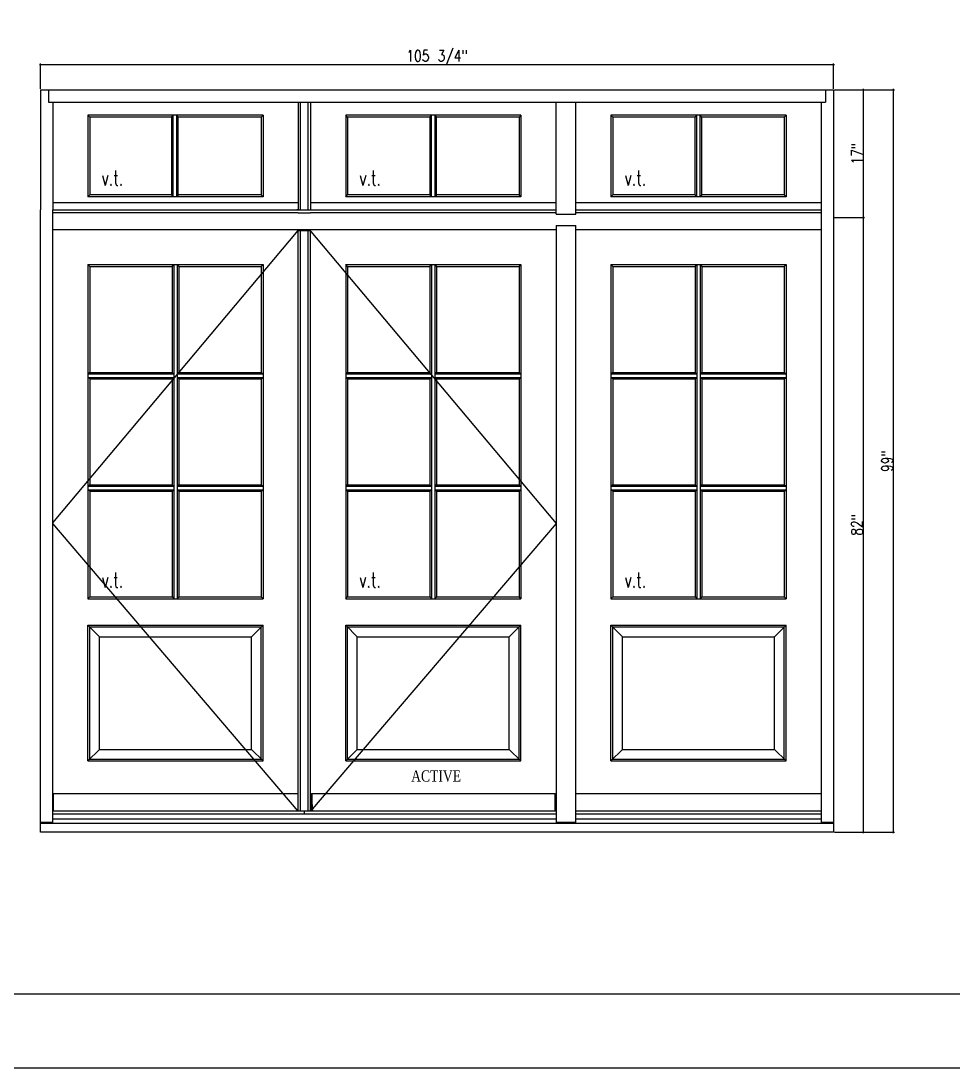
# Model space of a CAD drawing. Header units: inches. Extents: x 1985 to 11287, y 379 to 4336.
# Drawn here: x 9451.5 to 9575.8, y 3266.3 to 3405.9 of the extents above; entities that cross this region are included whole.
import ezdxf

# ---------------------------------------------------------------- set-up
doc = ezdxf.new("R2010")
doc.units = ezdxf.units.IN
doc.header["$MEASUREMENT"] = 0
doc.layers.get('0').update_dxf_attribs({"linetype": 'CONTINUOUS'})
doc.layers.get('Defpoints').update_dxf_attribs({"linetype": 'CONTINUOUS'})
for name, color, linetype in [('COTE1-1 99', 7, 'CONTINUOUS'), ('elevation 99', 7, 'CONTINUOUS'), ('opening side 99', 1, 'CONTINUOUS'), ('separation 99', 3, 'CONTINUOUS')]:
    doc.layers.add(name, color=color, linetype=linetype)
doc.styles.get("Standard").update_dxf_attribs({"font": 'txt.shx', "width": 0.8})
doc.styles.add('Times', font='times.ttf', dxfattribs={"width": 0.8})
doc.dimstyles.new('Elevation', dxfattribs={"dimscale": 2, "dimtxt": 0.75, "dimasz": 0.0625, "dimexe": 0.0625, "dimexo": 0.0625, "dimgap": 0.0625, "dimtad": 1, "dimdec": 5, "dimzin": 0, "dimdsep": 46, "dimlunit": 5, "dimtxsty": 'Standard', "dimblk1": 'OBLIQUE', "dimblk2": 'OBLIQUE', "dimsah": 1, "dimcen": 2, "dimdle": 0.0625, "dimclrd": 1, "dimclre": 1, "dimadec": 1, "dimazin": 0, "dimtfac": 0.375, "dimtdec": 5, "dimtmove": 0, "dimatfit": 3, "dimldrblk": 'OBLIQUE', "dimfxl": 1, "dimfrac": 2, "dimtolj": 1, "dimtzin": 0, "dimarcsym": 0})

# ---------------------------------------------------------------- blocks, each defined once
blk = doc.blocks.new('_OBLIQUE')
at = {"color": 0, "linetype": 'ByBlock'}
blk.add_line((-0.5, -0.5), (0.5, 0.5), dxfattribs=at)
blk = doc.blocks.new('*D235')
at = {"layer": 'COTE1-1 99', "color": 1, "lineweight": -2, "transparency": 16777216}
for p, q in [((9453.94, 3400.13), (9559.94, 3400.13)), ((9454.07, 3396.85), (9454.07, 3400.26)), ((9559.82, 3396.85), (9559.82, 3400.26))]:
    blk.add_line(p, q, dxfattribs=at)
at = {"layer": 'Defpoints', "color": 0, "transparency": 16777216}
for p in [(9559.82, 3400.13), (9454.07, 3396.72), (9559.82, 3396.72)]:
    blk.add_point(p, dxfattribs=at)
at = {"layer": 'COTE1-1 99', "color": 1, "lineweight": -2, "transparency": 16777216, "xscale": 0.125, "yscale": 0.125, "zscale": 0.125, "rotation": 180}
blk.add_blockref('_OBLIQUE', (9454.07, 3400.13), dxfattribs=at)
at = {"layer": 'COTE1-1 99', "color": 1, "lineweight": -2, "transparency": 16777216, "xscale": 0.125, "yscale": 0.125, "zscale": 0.125}
blk.add_blockref('_OBLIQUE', (9559.82, 3400.13), dxfattribs=at)
at = {"layer": 'COTE1-1 99', "color": 0, "transparency": 16777216, "insert": (9506.94, 3401.01), "char_height": 1.5, "attachment_point": 5}
blk.add_mtext('\\A1;105 3/4"', dxfattribs=at)
blk = doc.blocks.new('*D236')
at = {"layer": 'COTE1-1 99', "color": 1, "lineweight": -2, "transparency": 16777216}
for p, q in [((9559.94, 3396.72), (9563.95, 3396.72)), ((9563.82, 3379.6), (9563.82, 3396.85)), ((9559.94, 3379.72), (9563.95, 3379.72))]:
    blk.add_line(p, q, dxfattribs=at)
at = {"layer": 'Defpoints', "color": 0, "transparency": 16777216}
for p in [(9559.82, 3396.72), (9563.82, 3396.72), (9559.82, 3379.72)]:
    blk.add_point(p, dxfattribs=at)
at = {"layer": 'COTE1-1 99', "color": 1, "lineweight": -2, "transparency": 16777216, "xscale": 0.125, "yscale": 0.125, "zscale": 0.125}
for p, rotation in [((9563.82, 3396.72), 90), ((9563.82, 3379.72), 270)]:
    blk.add_blockref('_OBLIQUE', p, dxfattribs=dict(at, rotation=rotation))
at = {"layer": 'COTE1-1 99', "color": 0, "transparency": 16777216, "insert": (9562.95, 3388.22), "char_height": 1.5, "attachment_point": 5, "rotation": 90}
blk.add_mtext('\\A1;17"', dxfattribs=at)
blk = doc.blocks.new('*D237')
at = {"layer": 'COTE1-1 99', "color": 1, "lineweight": -2, "transparency": 16777216}
for p, q in [((9559.94, 3379.72), (9563.95, 3379.72)), ((9563.82, 3297.6), (9563.82, 3379.85)), ((9559.94, 3297.72), (9563.95, 3297.72))]:
    blk.add_line(p, q, dxfattribs=at)
at = {"layer": 'Defpoints', "color": 0, "transparency": 16777216}
for p in [(9559.82, 3379.72), (9563.82, 3379.72), (9559.82, 3297.72)]:
    blk.add_point(p, dxfattribs=at)
at = {"layer": 'COTE1-1 99', "color": 1, "lineweight": -2, "transparency": 16777216, "xscale": 0.125, "yscale": 0.125, "zscale": 0.125}
for p, rotation in [((9563.82, 3379.72), 90), ((9563.82, 3297.72), 270)]:
    blk.add_blockref('_OBLIQUE', p, dxfattribs=dict(at, rotation=rotation))
at = {"layer": 'COTE1-1 99', "color": 0, "transparency": 16777216, "insert": (9562.95, 3338.72), "char_height": 1.5, "attachment_point": 5, "rotation": 90}
blk.add_mtext('\\A1;82"', dxfattribs=at)
blk = doc.blocks.new('*D238')
at = {"layer": 'COTE1-1 99', "color": 1, "lineweight": -2, "transparency": 16777216}
for p, q in [((9559.94, 3396.72), (9567.97, 3396.72)), ((9567.84, 3297.6), (9567.84, 3396.85)), ((9559.94, 3297.72), (9567.97, 3297.72))]:
    blk.add_line(p, q, dxfattribs=at)
at = {"layer": 'Defpoints', "color": 0, "transparency": 16777216}
for p in [(9559.82, 3396.72), (9567.84, 3396.72), (9559.82, 3297.72)]:
    blk.add_point(p, dxfattribs=at)
at = {"layer": 'COTE1-1 99', "color": 1, "lineweight": -2, "transparency": 16777216, "xscale": 0.125, "yscale": 0.125, "zscale": 0.125}
for p, rotation in [((9567.84, 3396.72), 90), ((9567.84, 3297.72), 270)]:
    blk.add_blockref('_OBLIQUE', p, dxfattribs=dict(at, rotation=rotation))
at = {"layer": 'COTE1-1 99', "color": 0, "transparency": 16777216, "insert": (9566.97, 3347.22), "char_height": 1.5, "attachment_point": 5, "rotation": 90}
blk.add_mtext('\\A1;99"', dxfattribs=at)

msp = doc.modelspace()

# ---------------------------------------------------------------- linework, layer by layer
at = {"layer": 'elevation 99'}
for p, q in [((9454.067317, 3396.722979), (9559.817317, 3396.722979)), ((9454.067317, 3396.722979), (9454.067317, 3380.722979)), ((9455.129817, 3396.722979), (9455.129817, 3395.097979)), ((9558.754817, 3396.722979), (9558.754817, 3395.097979)), ((9559.817317, 3396.722979), (9559.817317, 3297.722979)), ((9455.129817, 3395.097979), (9488.254817, 3395.097979)), ((9455.692317, 3395.097979), (9455.692317, 3380.722979)), ((9488.254817, 3395.097979), (9488.442317, 3395.097979)), ((9488.442317, 3395.097979), (9488.442317, 3380.722979)), ((9488.442317, 3395.097979), (9490.067317, 3395.097979)), ((9488.754817, 3380.722979), (9488.754817, 3395.097979)), ((9489.754816, 3380.722979), (9489.754816, 3395.097979)), ((9490.067317, 3395.097979), (9490.067317, 3380.722979)), ((9490.067317, 3395.097979), (9522.817317, 3395.097979)), ((9522.817317, 3395.097979), (9525.442317, 3395.097979)), ((9525.442317, 3395.097979), (9558.754817, 3395.097979)), ((9558.192317, 3395.097979), (9558.192317, 3380.347979)), ((9460.38963, 3393.339028), (9460.38963, 3382.481903)), ((9483.745903, 3393.339028), (9460.38963, 3393.339028)), ((9460.630702, 3393.097957), (9460.38963, 3393.339028)), ((9460.630702, 3393.097957), (9460.630702, 3382.722974)), ((9471.559853, 3393.097957), (9460.630702, 3393.097957)), ((9471.559853, 3393.097957), (9471.764053, 3393.339028)), ((9471.559853, 3382.722974), (9471.559853, 3393.097957)), ((9471.764053, 3382.481903), (9471.764053, 3393.339028)), ((9472.230653, 3382.481903), (9472.230653, 3393.339028)), ((9472.434853, 3393.097957), (9472.230653, 3393.339028)), ((9483.504832, 3393.097957), (9472.434853, 3393.097957)), ((9472.434853, 3382.722974), (9472.434853, 3393.097957)), ((9483.745903, 3393.339028), (9483.504832, 3393.097957)), ((9483.504832, 3393.097957), (9483.504832, 3382.722974)), ((9483.745903, 3393.339028), (9483.745903, 3382.481903)), ((9494.76373, 3393.339028), (9494.76373, 3382.481903)), ((9518.120003, 3393.339028), (9494.76373, 3393.339028)), ((9495.004802, 3393.097957), (9494.76373, 3393.339028)), ((9495.004802, 3393.097957), (9495.004802, 3382.722974)), ((9506.009454, 3393.097957), (9495.004802, 3393.097957)), ((9506.009454, 3393.097957), (9506.213654, 3393.339028)), ((9506.009454, 3382.722974), (9506.009454, 3393.097957)), ((9506.213654, 3382.481903), (9506.213654, 3393.339028)), ((9506.680254, 3382.481903), (9506.680254, 3393.339028)), ((9506.884454, 3393.097957), (9506.680254, 3393.339028)), ((9517.878932, 3393.097957), (9506.884454, 3393.097957)), ((9506.884454, 3382.722974), (9506.884454, 3393.097957)), ((9518.120003, 3393.339028), (9517.878932, 3393.097957)), ((9517.878932, 3393.097957), (9517.878932, 3382.722974)), ((9518.120003, 3393.339028), (9518.120003, 3382.481903)), ((9530.13963, 3393.339028), (9530.13963, 3382.481903)), ((9553.495003, 3393.339028), (9530.13963, 3393.339028)), ((9530.380702, 3393.097957), (9530.13963, 3393.339028)), ((9530.380702, 3393.097957), (9530.380702, 3382.722974)), ((9541.379817, 3393.097957), (9530.380702, 3393.097957)), ((9541.379817, 3393.097957), (9541.584017, 3393.339028)), ((9541.379817, 3382.722974), (9541.379817, 3393.097957)), ((9541.584017, 3382.481903), (9541.584017, 3393.339028)), ((9542.050617, 3382.481903), (9542.050617, 3393.339028)), ((9542.254817, 3393.097957), (9542.050617, 3393.339028)), ((9553.253932, 3393.097957), (9542.254817, 3393.097957)), ((9542.254817, 3382.722974), (9542.254817, 3393.097957)), ((9553.495003, 3393.339028), (9553.253932, 3393.097957)), ((9553.253932, 3393.097957), (9553.253932, 3382.722974)), ((9553.495003, 3393.339028), (9553.495003, 3382.481903)), ((9460.38963, 3382.481903), (9460.630702, 3382.722974)), ((9483.745903, 3382.481903), (9460.38963, 3382.481903)), ((9471.559853, 3382.722974), (9460.630702, 3382.722974)), ((9471.764053, 3382.481903), (9471.559853, 3382.722974)), ((9472.434853, 3382.722974), (9472.230653, 3382.481903)), ((9483.511309, 3382.722974), (9472.434853, 3382.722974)), ((9483.745903, 3382.481903), (9483.504832, 3382.722974)), ((9494.76373, 3382.481903), (9495.004802, 3382.722974)), ((9518.120003, 3382.481903), (9494.76373, 3382.481903)), ((9506.009454, 3382.722974), (9495.004802, 3382.722974)), ((9506.213654, 3382.481903), (9506.009454, 3382.722974)), ((9506.884454, 3382.722974), (9506.680254, 3382.481903)), ((9517.885409, 3382.722974), (9506.884454, 3382.722974)), ((9518.120003, 3382.481903), (9517.878932, 3382.722974)), ((9530.13963, 3382.481903), (9530.380702, 3382.722974)), ((9553.495003, 3382.481903), (9530.13963, 3382.481903)), ((9541.379817, 3382.722974), (9530.380702, 3382.722974)), ((9541.584017, 3382.481903), (9541.379817, 3382.722974)), ((9542.254817, 3382.722974), (9542.050617, 3382.481903)), ((9553.260409, 3382.722974), (9542.254817, 3382.722974)), ((9553.495003, 3382.481903), (9553.253932, 3382.722974)), ((9454.067317, 3297.722979), (9454.067317, 3380.722979)), ((9454.067317, 3297.722979), (9454.067317, 3380.722979)), ((9455.692317, 3381.722979), (9488.442317, 3381.722979)), ((9455.692317, 3380.722979), (9488.442317, 3380.722979)), ((9455.692317, 3380.347979), (9455.692317, 3380.722979)), ((9455.692317, 3380.347979), (9455.692317, 3380.722979)), ((9488.442317, 3380.722979), (9488.254817, 3380.722979)), ((9488.442317, 3380.722979), (9490.067317, 3380.722979)), ((9490.067317, 3381.722979), (9522.817317, 3381.722979)), ((9490.067317, 3380.722979), (9522.817317, 3380.722979)), ((9525.442317, 3381.722979), (9558.192317, 3381.722979)), ((9525.442317, 3380.722979), (9558.192317, 3380.722979)), ((9558.192317, 3380.722979), (9558.192317, 3380.347979)), ((9455.692317, 3378.097979), (9455.692317, 3380.347979)), ((9488.442317, 3380.347979), (9455.692317, 3380.347979)), ((9488.442317, 3380.347979), (9490.067317, 3380.347979)), ((9522.817317, 3380.347979), (9490.067317, 3380.347979)), ((9522.817317, 3380.160479), (9525.442317, 3380.160479)), ((9558.192317, 3380.347979), (9525.442317, 3380.347979)), ((9558.192317, 3380.347979), (9558.192317, 3378.097979)), ((9558.192317, 3380.347979), (9558.192317, 3378.097979)), ((9559.817317, 3379.722979), (9559.817317, 3297.722979)), ((9455.692317, 3378.097979), (9490.129817, 3378.097979)), ((9455.692317, 3299.051104), (9455.692317, 3378.097979)), ((9455.692317, 3378.097979), (9490.129817, 3378.097979)), ((9455.692317, 3299.051104), (9455.692317, 3378.097979)), ((9487.754817, 3378.097979), (9522.817317, 3378.097979)), ((9487.754817, 3378.097979), (9522.817317, 3378.097979)), ((9488.442318, 3377.972979), (9490.067316, 3377.972979)), ((9488.442318, 3377.972979), (9490.067316, 3377.972979)), ((9488.442318, 3300.535473), (9488.442318, 3377.972979)), ((9488.754818, 3300.535473), (9488.754818, 3377.972979)), ((9489.004817, 3377.972979), (9489.004817, 3378.097979)), ((9489.004817, 3377.972979), (9489.004817, 3378.097979)), ((9489.504816, 3377.972979), (9489.504816, 3378.097979)), ((9489.504816, 3377.972979), (9489.504816, 3378.097979)), ((9489.598516, 3377.972979), (9489.598516, 3378.097979)), ((9489.598516, 3377.972979), (9489.598516, 3378.097979)), ((9489.714677, 3377.972979), (9489.714677, 3378.097979)), ((9489.714677, 3377.972979), (9489.714677, 3378.097979)), ((9489.754816, 3300.535473), (9489.754816, 3377.972979)), ((9490.067316, 3300.535473), (9490.067316, 3377.972979)), ((9522.817317, 3378.660479), (9522.817317, 3299.051104)), ((9522.817317, 3378.660479), (9525.442317, 3378.660479)), ((9525.442317, 3299.051104), (9525.442317, 3378.660479)), ((9525.442317, 3378.097979), (9558.192317, 3378.097979)), ((9525.442317, 3378.097979), (9558.192317, 3378.097979)), ((9558.192317, 3378.097979), (9558.192317, 3299.051104)), ((9558.192317, 3378.097979), (9558.192317, 3299.051104)), ((9460.38873, 3373.428302), (9460.38873, 3328.861307)), ((9460.38873, 3373.428302), (9483.745903, 3373.428302)), ((9460.629802, 3373.16043), (9460.38873, 3373.428302)), ((9460.629802, 3373.16043), (9460.629802, 3359.05693)), ((9460.629802, 3373.16043), (9471.629817, 3373.16043)), ((9471.629817, 3373.16043), (9471.834017, 3373.428302)), ((9471.629817, 3373.16043), (9471.629817, 3359.05693)), ((9471.834017, 3373.428302), (9471.834017, 3328.861307)), ((9472.300617, 3373.428302), (9472.300617, 3328.861307)), ((9472.300617, 3373.428302), (9472.504817, 3373.16043)), ((9472.504817, 3373.16043), (9472.504817, 3359.05693)), ((9472.504817, 3373.16043), (9483.504832, 3373.16043)), ((9483.504832, 3373.16043), (9483.745903, 3373.428302)), ((9483.504832, 3373.16043), (9483.504832, 3359.05693)), ((9483.745903, 3373.428302), (9483.745903, 3328.861307)), ((9495.004802, 3373.16043), (9494.76373, 3373.428302)), ((9494.76373, 3373.428302), (9518.120903, 3373.428302)), ((9494.76373, 3373.428302), (9494.76373, 3328.861307)), ((9495.004802, 3373.16043), (9506.004817, 3373.16043)), ((9495.004802, 3373.16043), (9495.004802, 3359.05693)), ((9506.004817, 3373.16043), (9506.209017, 3373.428302)), ((9506.004817, 3373.16043), (9506.004817, 3359.05693)), ((9506.209017, 3373.428302), (9506.209017, 3328.861307)), ((9506.675617, 3373.428302), (9506.879817, 3373.16043)), ((9506.675617, 3373.428302), (9506.675617, 3328.861307)), ((9506.879817, 3373.16043), (9517.879832, 3373.16043)), ((9506.879817, 3373.16043), (9506.879817, 3359.05693)), ((9517.879832, 3373.16043), (9518.120903, 3373.428302)), ((9517.879832, 3373.16043), (9517.879832, 3359.05693)), ((9518.120903, 3373.428302), (9518.120903, 3328.861307)), ((9530.13873, 3373.428302), (9530.13873, 3328.861307)), ((9530.13873, 3373.428302), (9553.495903, 3373.428302)), ((9530.379802, 3373.16043), (9530.13873, 3373.428302)), ((9530.379802, 3373.16043), (9530.379802, 3359.05693)), ((9530.379802, 3373.16043), (9541.379817, 3373.16043)), ((9541.379817, 3373.16043), (9541.584017, 3373.428302)), ((9541.379817, 3373.16043), (9541.379817, 3359.05693)), ((9541.584017, 3373.428302), (9541.584017, 3328.861307)), ((9542.050617, 3373.428302), (9542.050617, 3328.861307)), ((9542.050617, 3373.428302), (9542.254817, 3373.16043)), ((9542.254817, 3373.16043), (9542.254817, 3359.05693)), ((9542.254817, 3373.16043), (9553.254832, 3373.16043)), ((9553.254832, 3373.16043), (9553.495903, 3373.428302)), ((9553.254832, 3373.16043), (9553.254832, 3359.05693)), ((9553.495903, 3373.428302), (9553.495903, 3328.861307)), ((9460.629802, 3359.05693), (9460.38873, 3358.85273)), ((9460.38873, 3358.85273), (9471.834017, 3358.85273)), ((9460.38873, 3358.38613), (9471.834017, 3358.38613)), ((9460.629802, 3358.18193), (9460.38873, 3358.38613)), ((9460.629802, 3359.05693), (9471.629817, 3359.05693)), ((9460.629802, 3358.18193), (9471.629817, 3358.18193)), ((9460.629802, 3358.18193), (9460.629802, 3344.07843)), ((9471.629817, 3359.05693), (9471.834017, 3358.85273)), ((9471.629817, 3358.18193), (9471.834017, 3358.38613)), ((9471.629817, 3358.18193), (9471.629817, 3344.07843)), ((9472.504817, 3359.05693), (9472.300617, 3358.85273)), ((9472.300617, 3358.85273), (9483.745903, 3358.85273)), ((9472.504817, 3358.18193), (9472.300617, 3358.38613)), ((9472.300617, 3358.38613), (9483.745903, 3358.38613)), ((9472.504817, 3359.05693), (9483.504832, 3359.05693)), ((9472.504817, 3358.18193), (9483.504832, 3358.18193)), ((9472.504817, 3358.18193), (9472.504817, 3344.07843)), ((9483.504832, 3359.05693), (9483.745903, 3358.85273)), ((9483.504832, 3358.18193), (9483.745903, 3358.38613)), ((9483.504832, 3358.18193), (9483.504832, 3344.07843)), ((9495.004802, 3359.05693), (9494.76373, 3358.85273)), ((9494.76373, 3358.85273), (9506.209017, 3358.85273)), ((9495.004802, 3358.18193), (9494.76373, 3358.38613)), ((9494.76373, 3358.38613), (9506.209017, 3358.38613)), ((9495.004802, 3359.05693), (9506.004817, 3359.05693)), ((9495.004802, 3358.18193), (9495.004802, 3344.07843)), ((9495.004802, 3358.18193), (9506.004817, 3358.18193)), ((9506.004817, 3359.05693), (9506.209017, 3358.85273)), ((9506.004817, 3358.18193), (9506.209017, 3358.38613)), ((9506.004817, 3358.18193), (9506.004817, 3344.07843)), ((9506.879817, 3359.05693), (9506.675617, 3358.85273)), ((9506.675617, 3358.85273), (9518.120903, 3358.85273)), ((9506.675617, 3358.38613), (9518.120903, 3358.38613)), ((9506.879817, 3358.18193), (9506.675617, 3358.38613)), ((9506.879817, 3359.05693), (9517.879832, 3359.05693)), ((9506.879817, 3358.18193), (9506.879817, 3344.07843)), ((9506.879817, 3358.18193), (9517.879832, 3358.18193)), ((9517.879832, 3359.05693), (9518.120903, 3358.85273)), ((9517.879832, 3358.18193), (9518.120903, 3358.38613)), ((9517.879832, 3358.18193), (9517.879832, 3344.07843)), ((9530.379802, 3359.05693), (9530.13873, 3358.85273)), ((9530.13873, 3358.85273), (9541.584017, 3358.85273)), ((9530.13873, 3358.38613), (9541.584017, 3358.38613)), ((9530.379802, 3358.18193), (9530.13873, 3358.38613)), ((9530.379802, 3359.05693), (9541.379817, 3359.05693)), ((9530.379802, 3358.18193), (9541.379817, 3358.18193)), ((9530.379802, 3358.18193), (9530.379802, 3344.07843)), ((9541.379817, 3359.05693), (9541.584017, 3358.85273)), ((9541.379817, 3358.18193), (9541.584017, 3358.38613)), ((9541.379817, 3358.18193), (9541.379817, 3344.07843)), ((9542.254817, 3359.05693), (9542.050617, 3358.85273)), ((9542.050617, 3358.85273), (9553.495903, 3358.85273)), ((9542.254817, 3358.18193), (9542.050617, 3358.38613)), ((9542.050617, 3358.38613), (9553.495903, 3358.38613)), ((9542.254817, 3359.05693), (9553.254832, 3359.05693)), ((9542.254817, 3358.18193), (9553.254832, 3358.18193)), ((9542.254817, 3358.18193), (9542.254817, 3344.07843)), ((9553.254832, 3359.05693), (9553.495903, 3358.85273)), ((9553.254832, 3358.18193), (9553.495903, 3358.38613)), ((9553.254832, 3358.18193), (9553.254832, 3344.07843)), ((9460.629802, 3344.07843), (9460.38873, 3343.87423)), ((9460.38873, 3343.87423), (9471.834017, 3343.87423)), ((9460.38873, 3343.412079), (9471.834017, 3343.412079)), ((9460.629802, 3344.07843), (9471.629817, 3344.07843)), ((9460.629802, 3343.207879), (9471.629817, 3343.207879)), ((9460.629802, 3343.207879), (9460.629802, 3329.102379)), ((9471.629817, 3343.207879), (9471.629817, 3329.102379)), ((9472.300617, 3343.87423), (9483.745903, 3343.87423)), ((9472.300617, 3343.412079), (9483.745903, 3343.412079)), ((9472.504817, 3344.07843), (9483.504832, 3344.07843)), ((9472.504817, 3343.207879), (9472.504817, 3329.102379)), ((9472.504817, 3343.207879), (9483.504832, 3343.207879)), ((9483.504832, 3344.07843), (9483.745903, 3343.87423)), ((9483.504832, 3343.207879), (9483.745903, 3343.412079)), ((9483.504832, 3343.207879), (9483.504832, 3329.102379)), ((9495.004802, 3344.07843), (9494.76373, 3343.87423)), ((9494.76373, 3343.87423), (9506.209017, 3343.87423)), ((9494.76373, 3343.412079), (9506.209017, 3343.412079)), ((9495.004802, 3344.07843), (9506.004817, 3344.07843)), ((9495.004802, 3343.207879), (9495.004802, 3329.102379)), ((9495.004802, 3343.207879), (9506.004817, 3343.207879)), ((9506.004817, 3343.207879), (9506.004817, 3329.102379)), ((9506.675617, 3343.87423), (9518.120903, 3343.87423)), ((9506.675617, 3343.412079), (9518.120903, 3343.412079)), ((9506.879817, 3344.07843), (9517.879832, 3344.07843)), ((9506.879817, 3343.207879), (9517.879832, 3343.207879)), ((9506.879817, 3343.207879), (9506.879817, 3329.102379)), ((9517.879832, 3344.07843), (9518.120903, 3343.87423)), ((9517.879832, 3343.207879), (9518.120903, 3343.412079)), ((9517.879832, 3343.207879), (9517.879832, 3329.102379)), ((9530.379802, 3344.07843), (9530.13873, 3343.87423)), ((9530.13873, 3343.87423), (9541.584017, 3343.87423)), ((9530.13873, 3343.412079), (9541.584017, 3343.412079)), ((9530.379802, 3344.07843), (9541.379817, 3344.07843)), ((9530.379802, 3343.207879), (9541.379817, 3343.207879)), ((9530.379802, 3343.207879), (9530.379802, 3329.102379)), ((9541.379817, 3343.207879), (9541.379817, 3329.102379)), ((9542.050617, 3343.87423), (9553.495903, 3343.87423)), ((9542.050617, 3343.412079), (9553.495903, 3343.412079)), ((9542.254817, 3344.07843), (9553.254832, 3344.07843)), ((9542.254817, 3343.207879), (9542.254817, 3329.102379)), ((9542.254817, 3343.207879), (9553.254832, 3343.207879)), ((9553.254832, 3344.07843), (9553.495903, 3343.87423)), ((9553.254832, 3343.207879), (9553.495903, 3343.412079)), ((9553.254832, 3343.207879), (9553.254832, 3329.102379)), ((9460.38873, 3328.861307), (9460.629802, 3329.102379)), ((9460.38873, 3328.861307), (9483.745903, 3328.861307)), ((9460.629802, 3329.102379), (9471.629817, 3329.102379)), ((9471.629817, 3329.102379), (9471.834017, 3328.861307)), ((9472.504817, 3329.102379), (9472.300617, 3328.861307)), ((9472.504817, 3329.102379), (9483.504832, 3329.102379)), ((9483.745903, 3328.861307), (9483.504832, 3329.102379)), ((9494.76373, 3328.861307), (9495.004802, 3329.102379)), ((9494.76373, 3328.861307), (9518.120903, 3328.861307)), ((9495.004802, 3329.102379), (9506.004817, 3329.102379)), ((9506.004817, 3329.102379), (9506.209017, 3328.861307)), ((9506.879817, 3329.102379), (9506.675617, 3328.861307)), ((9506.879817, 3329.102379), (9517.879832, 3329.102379)), ((9518.120903, 3328.861307), (9517.879832, 3329.102379)), ((9530.13873, 3328.861307), (9530.379802, 3329.102379)), ((9530.13873, 3328.861307), (9553.495903, 3328.861307)), ((9530.379802, 3329.102379), (9541.379817, 3329.102379)), ((9541.379817, 3329.102379), (9541.584017, 3328.861307)), ((9542.254817, 3329.102379), (9542.050617, 3328.861307)), ((9542.254817, 3329.102379), (9553.254832, 3329.102379)), ((9553.495903, 3328.861307), (9553.254832, 3329.102379)), ((9461.942243, 3323.789829), (9460.388671, 3325.34345)), ((9460.388671, 3307.231868), (9460.388671, 3325.34345)), ((9460.388671, 3325.34345), (9483.745947, 3325.34345)), ((9460.629743, 3307.472939), (9460.629743, 3325.102329)), ((9460.629743, 3325.102329), (9483.504876, 3325.102329)), ((9483.745947, 3325.34345), (9482.192376, 3323.789829)), ((9483.504876, 3307.472939), (9483.504876, 3325.102329)), ((9483.745947, 3307.231868), (9483.745947, 3325.34345)), ((9494.763671, 3325.34345), (9518.120947, 3325.34345)), ((9494.763671, 3307.231868), (9494.763671, 3325.34345)), ((9496.317243, 3323.789829), (9494.763671, 3325.34345)), ((9495.004743, 3325.102329), (9517.879876, 3325.102329)), ((9495.004743, 3307.472939), (9495.004743, 3325.102329)), ((9518.120947, 3325.34345), (9516.567376, 3323.789829)), ((9517.879876, 3307.472939), (9517.879876, 3325.102329)), ((9518.120947, 3307.231868), (9518.120947, 3325.34345)), ((9530.138671, 3325.34345), (9553.495947, 3325.34345)), ((9530.138671, 3307.231868), (9530.138671, 3325.34345)), ((9531.692243, 3323.789829), (9530.138671, 3325.34345)), ((9530.379743, 3325.102329), (9553.254876, 3325.102329)), ((9530.379743, 3307.472939), (9530.379743, 3325.102329)), ((9553.495947, 3325.34345), (9551.942376, 3323.789829)), ((9553.254876, 3307.472939), (9553.254876, 3325.102329)), ((9553.495947, 3307.231868), (9553.495947, 3325.34345)), ((9461.942243, 3308.785439), (9461.942243, 3323.789829)), ((9461.942243, 3323.789829), (9482.192376, 3323.789829)), ((9482.192376, 3308.785439), (9482.192376, 3323.789829)), ((9496.317243, 3323.789829), (9516.567376, 3323.789829)), ((9496.317243, 3308.785439), (9496.317243, 3323.789829)), ((9516.567376, 3308.785439), (9516.567376, 3323.789829)), ((9531.692243, 3323.789829), (9551.942376, 3323.789829)), ((9531.692243, 3308.785439), (9531.692243, 3323.789829)), ((9551.942376, 3308.785439), (9551.942376, 3323.789829)), ((9460.388671, 3307.231868), (9461.942243, 3308.785439)), ((9461.942243, 3308.785439), (9482.192376, 3308.785439)), ((9483.745947, 3307.231868), (9482.192376, 3308.785439)), ((9494.763671, 3307.231868), (9496.317243, 3308.785439)), ((9496.317243, 3308.785439), (9516.567376, 3308.785439)), ((9518.120947, 3307.231868), (9516.567376, 3308.785439)), ((9530.138671, 3307.231868), (9531.692243, 3308.785439)), ((9531.692243, 3308.785439), (9551.942376, 3308.785439)), ((9553.495947, 3307.231868), (9551.942376, 3308.785439)), ((9460.388671, 3307.231868), (9483.745947, 3307.231868)), ((9460.629743, 3307.472939), (9483.504876, 3307.472939)), ((9494.763671, 3307.231868), (9518.120947, 3307.231868)), ((9495.004743, 3307.472939), (9517.879876, 3307.472939)), ((9530.138671, 3307.231868), (9553.495947, 3307.231868)), ((9530.379743, 3307.472939), (9553.254876, 3307.472939)), ((9455.817317, 3302.910473), (9488.442318, 3302.910473)), ((9455.817317, 3300.535473), (9455.817317, 3302.910473)), ((9455.817317, 3302.910473), (9488.442318, 3302.910473)), ((9455.817317, 3300.535473), (9455.817317, 3302.910473)), ((9487.938215, 3302.910473), (9488.442318, 3302.910473)), ((9487.938215, 3302.910473), (9488.442318, 3302.910473)), ((9490.214677, 3302.910473), (9522.692317, 3302.910473)), ((9490.214677, 3300.535473), (9490.214677, 3302.910473)), ((9490.214677, 3302.910473), (9522.692317, 3302.910473)), ((9490.214677, 3300.535473), (9490.214677, 3302.910473)), ((9522.692317, 3300.535473), (9522.692317, 3302.910473)), ((9522.692317, 3300.535473), (9522.692317, 3302.910473)), ((9525.442317, 3302.910473), (9558.192317, 3302.910473)), ((9525.567317, 3302.910473), (9558.067317, 3302.910473)), ((9522.817317, 3300.535473), (9455.692317, 3300.535473)), ((9522.817317, 3300.535473), (9455.692317, 3300.535473)), ((9522.817317, 3300.143855), (9455.692317, 3300.143855)), ((9522.817317, 3300.143855), (9455.692317, 3300.143855)), ((9489.254817, 3300.143855), (9489.254817, 3300.535473)), ((9489.254817, 3300.143855), (9489.254817, 3300.535473)), ((9490.292009, 3300.660473), (9490.281381, 3300.535473)), ((9490.292009, 3300.660473), (9490.281381, 3300.535473)), ((9490.301434, 3300.535473), (9490.292009, 3300.660473)), ((9490.301434, 3300.535473), (9490.292009, 3300.660473)), ((9490.339677, 3300.722973), (9490.339677, 3300.535473)), ((9490.339677, 3300.722973), (9490.339677, 3300.535473)), ((9558.192317, 3300.535473), (9525.442317, 3300.535473)), ((9558.192317, 3300.535473), (9525.442317, 3300.535473)), ((9558.192317, 3300.143855), (9525.442317, 3300.143855)), ((9558.192317, 3300.143855), (9525.442317, 3300.143855)), ((9455.692317, 3299.051104), (9454.067317, 3299.051104)), ((9455.692317, 3299.051104), (9454.067317, 3299.051104)), ((9525.442317, 3298.910479), (9454.067317, 3298.910479)), ((9525.442317, 3298.910479), (9454.067317, 3298.910479)), ((9522.817317, 3299.472973), (9455.692317, 3299.472973)), ((9525.442317, 3299.051104), (9522.817317, 3299.051104)), ((9525.442317, 3299.051104), (9522.817317, 3299.051104)), ((9525.442317, 3299.051104), (9522.817317, 3299.051104)), ((9525.442317, 3299.051104), (9522.817317, 3299.051104)), ((9559.817317, 3298.910479), (9522.817317, 3298.910479)), ((9559.817317, 3298.910479), (9522.817317, 3298.910479)), ((9558.192317, 3299.472973), (9525.442317, 3299.472973)), ((9559.817317, 3299.051104), (9558.192317, 3299.051104)), ((9559.817317, 3299.051104), (9558.192317, 3299.051104)), ((9525.442317, 3297.722979), (9454.067317, 3297.722979)), ((9525.442317, 3297.722979), (9454.067317, 3297.722979)), ((9525.442317, 3297.722979), (9494.442317, 3297.722979)), ((9525.442317, 3297.722979), (9494.442317, 3297.722979)), ((9559.817317, 3297.722979), (9522.817317, 3297.722979)), ((9559.817317, 3297.722979), (9522.817317, 3297.722979)), ((9559.817317, 3297.722979), (9525.442317, 3297.722979)), ((9559.817317, 3297.722979), (9525.442317, 3297.722979)), ((9559.817317, 3297.722979), (9531.942317, 3297.722979)), ((9559.817317, 3297.722979), (9531.942317, 3297.722979))]:
    msp.add_line(p, q, dxfattribs=at)
at = {"layer": 'elevation 99', "color": 7}
for p, q in [((9522.817317, 3380.160479), (9522.817317, 3395.097979)), ((9525.442317, 3380.160479), (9525.442317, 3395.097979)), ((9460.629802, 3343.207879), (9460.38873, 3343.412079)), ((9471.629817, 3344.07843), (9471.834017, 3343.87423)), ((9471.629817, 3343.207879), (9471.834017, 3343.412079)), ((9472.504817, 3344.07843), (9472.300617, 3343.87423)), ((9472.504817, 3343.207879), (9472.300617, 3343.412079)), ((9495.004802, 3343.207879), (9494.76373, 3343.412079)), ((9506.004817, 3344.07843), (9506.209017, 3343.87423)), ((9506.004817, 3343.207879), (9506.209017, 3343.412079)), ((9506.879817, 3344.07843), (9506.675617, 3343.87423)), ((9506.879817, 3343.207879), (9506.675617, 3343.412079)), ((9530.379802, 3343.207879), (9530.13873, 3343.412079)), ((9541.379817, 3344.07843), (9541.584017, 3343.87423)), ((9541.379817, 3343.207879), (9541.584017, 3343.412079)), ((9542.254817, 3344.07843), (9542.050617, 3343.87423)), ((9542.254817, 3343.207879), (9542.050617, 3343.412079))]:
    msp.add_line(p, q, dxfattribs=at)
at = {"layer": 'elevation 99'}
for centre, radius, start, end in [((9489.82813, 3302.769017), 0.411617, 358.50852396, 20.09998572), ((9489.82813, 3302.769017), 0.411617, 358.50852396, 20.09998572), ((9508.38014, 3302.645715), 18.140881, 179.64439829, 185.67036068), ((9508.38014, 3302.645715), 18.140881, 179.64439829, 185.67036068), ((9487.682145, 3300.551062), 2.663087, 3.70121646, 6.51673922), ((9487.682145, 3300.551062), 2.663087, 3.70121646, 6.51673922)]:
    msp.add_arc(centre, radius, start, end, dxfattribs=at)
at = {"layer": 'opening side 99', "color": 1}
for p, q in [((9455.692317, 3338.998521), (9488.442318, 3377.972979)), ((9489.879817, 3378.097979), (9522.817317, 3338.887041)), ((9488.442318, 3300.535473), (9455.692317, 3338.887041)), ((9522.817317, 3338.887041), (9490.067316, 3300.535473))]:
    msp.add_line(p, q, dxfattribs=at)
at = {"layer": 'separation 99'}
msp.add_line((9943.552213, 3276.128059), (7685.752407, 3276.128059), dxfattribs=at)
msp.add_lwpolyline([(9954.635727, 3266.28393), (7087.963638, 3266.28393), (7087.963638, 4336.37128), (9954.635727, 4336.37128)], close=True, dxfattribs=at)

# ---------------------------------------------------------------- texts
at = {"layer": 'elevation 99', "width": 0.7}
for p in [(9462.215313, 3383.968238), (9496.590313, 3383.968238), (9531.965313, 3383.968238), (9462.209736, 3330.347642), (9496.584736, 3330.347642), (9531.959736, 3330.347642)]:
    msp.add_text('v.t.', height=2, dxfattribs=at).set_placement(p)
at = {"layer": 'opening side 99', "color": 1, "insert": (9510.145372, 3305.983054), "char_height": 1.5, "width": 15.987, "attachment_point": 3, "style": 'Times'}
msp.add_mtext('ACTIVE', dxfattribs=at)

# ---------------------------------------------------------------- dimensions: what is measured, and where the dimension line sits
at = {"layer": 'COTE1-1 99'}
dim = msp.add_linear_dim(base=(9559.817317, 3400.130656), p1=(9454.067317, 3396.722979), p2=(9559.817317, 3396.722979), dimstyle='Elevation', override={"dimtxt": 0.75, "dimdec": 5, "dimlunit": 5, "dimpost": '"'}, dxfattribs=at)
dim.commit()
dim.dimension.update_dxf_attribs({"geometry": '*D235', "text_midpoint": (9506.942317, 3401.005656)})
for base, p1, p2, override, picture, middle in [((9563.82087, 3396.722979), (9559.817317, 3379.722979), (9559.817317, 3396.722979), {"dimtxt": 0.75, "dimdec": 5, "dimlunit": 5, "dimpost": '"'}, '*D236', (9562.94587, 3388.222979)), ((9567.841476, 3396.722979), (9559.817317, 3297.722979), (9559.817317, 3396.722979), {"dimpost": '"'}, '*D238', (9566.966476, 3347.222979)), ((9563.82087, 3379.722979), (9559.817317, 3297.722979), (9559.817317, 3379.722979), {"dimtxt": 0.75, "dimdec": 5, "dimlunit": 5, "dimpost": '"'}, '*D237', (9562.94587, 3338.722979))]:
    dim = msp.add_linear_dim(base=base, p1=p1, p2=p2, angle=90, dimstyle='Elevation', override=override, dxfattribs=at)
    dim.commit()
    dim.dimension.update_dxf_attribs({"geometry": picture, "text_midpoint": middle})

doc.saveas('drawing.dxf')
